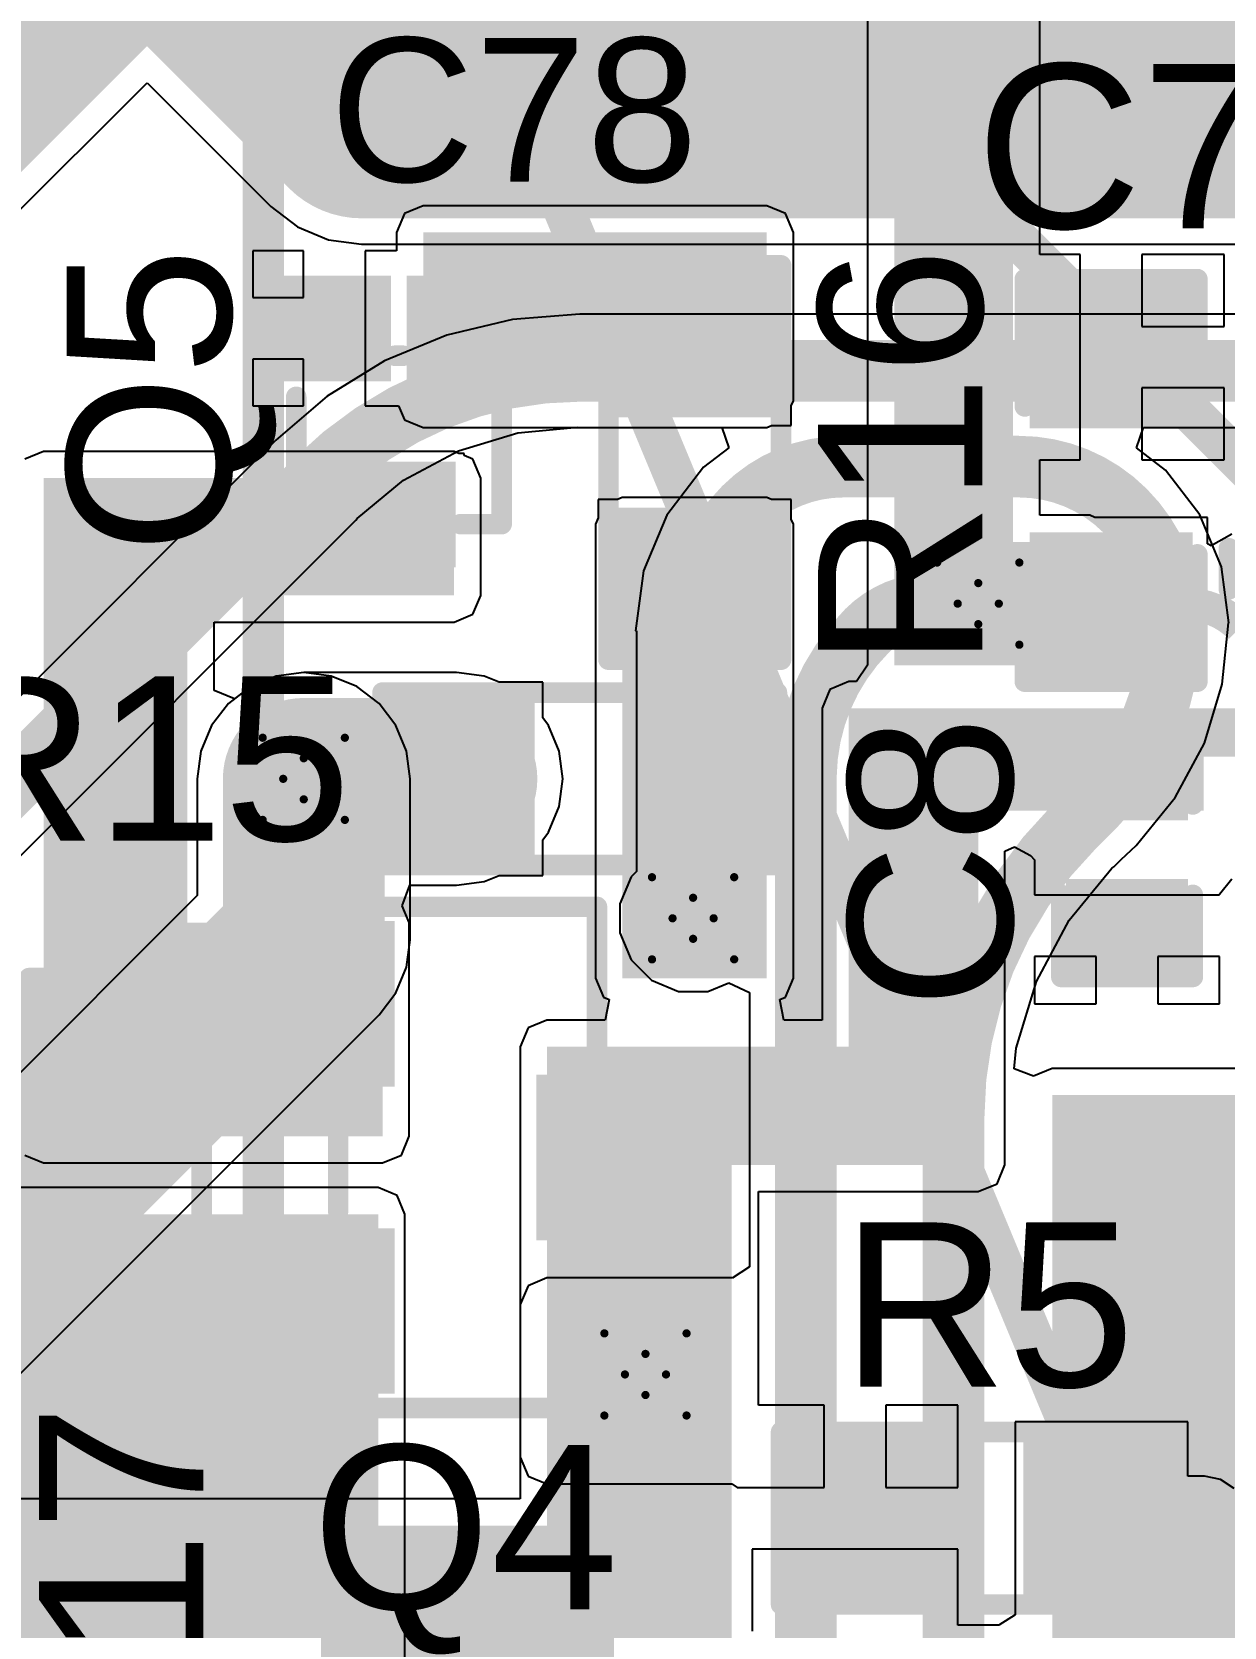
# Model space of a CAD drawing. Header units: inches. Extents: x -0.9 to 13.3, y -2.2 to 2.7.
# Drawn here: x 1.0369 to 1.3271, y -1.2866 to -0.8982 of the extents above; entities that cross this region are included whole.
import ezdxf

# ---------------------------------------------------------------- set-up
doc = ezdxf.new("R2010")
doc.units = ezdxf.units.IN
doc.header["$MEASUREMENT"] = 0
for name, color, linetype in [('Board Outline', 216, 'Continuous'), ('Bottom Layer', 5, 'Continuous'), ('Bottom Solder', 6, 'Continuous'), ('Dimension', 6, 'Continuous'), ('Drill Drawing', 1, 'Continuous'), ('Top Layer', 1, 'Continuous'), ('Top Overlay', 2, 'Continuous'), ('Top Paste', 8, 'Continuous'), ('Top Solder', 216, 'Continuous'), ('Via Holes', 16, 'Continuous')]:
    doc.layers.add(name, color=color, linetype=linetype)
doc.styles.add('Arial', font='', dxfattribs={"height": 0.2})
doc.styles.get('Arial').set_extended_font_data('Arial')

# ---------------------------------------------------------------- blocks, each defined once
blk = doc.blocks.new('SOT_23_15')
at = {"layer": 'Top Layer'}
for points in [[(-0.01614, 0.05748), (0.01614, 0.05748), (0.01614, 0.02126), (-0.01614, 0.02126)], [(-0.05354, -0.02126), (-0.02126, -0.02126), (-0.02126, -0.05748), (-0.05354, -0.05748)], [(0.02126, -0.02126), (0.05354, -0.02126), (0.05354, -0.05748), (0.02126, -0.05748)]]:
    blk.add_hatch(color=1, dxfattribs=at).paths.add_polyline_path(points)
at = {"layer": 'Top Paste'}
for points in [[(-0.01614, 0.05748), (0.01614, 0.05748), (0.01614, 0.02126), (-0.01614, 0.02126)], [(-0.05354, -0.02126), (-0.02126, -0.02126), (-0.02126, -0.05748), (-0.05354, -0.05748)], [(0.02126, -0.02126), (0.05354, -0.02126), (0.05354, -0.05748), (0.02126, -0.05748)]]:
    blk.add_hatch(color=8, dxfattribs=at).paths.add_polyline_path(points)
at = {"layer": 'Top Solder'}
for points in [[(-0.02014, 0.06148), (0.02014, 0.06148), (0.02014, 0.01726), (-0.02014, 0.01726)], [(-0.05754, -0.01726), (-0.01726, -0.01726), (-0.01726, -0.06148), (-0.05754, -0.06148)], [(0.01726, -0.01726), (0.05754, -0.01726), (0.05754, -0.06148), (0.01726, -0.06148)]]:
    blk.add_hatch(color=216, dxfattribs=at).paths.add_polyline_path(points)
at = {"layer": 'Top Overlay', "const_width": 0.005}
for points in [[(-0.061, -0.023), (-0.061, 0.032)], [(-0.022, 0.032), (-0.061, 0.032)], [(0.061, 0.032), (0.022, 0.032)], [(0.061, -0.023), (0.061, 0.032)], [(0.013, -0.031), (-0.013, -0.031)], [(-0.061, -0.046), (-0.066, -0.041)], [(-0.066, -0.051), (-0.066, -0.041)], [(-0.066, -0.051), (-0.061, -0.046)]]:
    blk.add_lwpolyline(points, dxfattribs=at)
at = {"layer": 'Top Overlay', "const_width": 0.0025}
for points in [[(-0.06225, 0.032, 1), (-0.05975, 0.032, 1)], [(-0.06225, 0.032, 1), (-0.05975, 0.032, 1)], [(-0.02325, 0.032, 1), (-0.02075, 0.032, 1)], [(0.02075, 0.032, 1), (0.02325, 0.032, 1)], [(0.05975, 0.032, 1), (0.06225, 0.032, 1)], [(0.05975, 0.032, 1), (0.06225, 0.032, 1)], [(-0.06225, -0.023, 1), (-0.05975, -0.023, 1)], [(0.05975, -0.023, 1), (0.06225, -0.023, 1)], [(-0.01425, -0.031, 1), (-0.01175, -0.031, 1)], [(0.01175, -0.031, 1), (0.01425, -0.031, 1)], [(-0.06725, -0.041, 1), (-0.06475, -0.041, 1)], [(-0.06725, -0.041, 1), (-0.06475, -0.041, 1)], [(-0.06225, -0.046, 1), (-0.05975, -0.046, 1)], [(-0.06225, -0.046, 1), (-0.05975, -0.046, 1)], [(-0.06725, -0.051, 1), (-0.06475, -0.051, 1)], [(-0.06725, -0.051, 1), (-0.06475, -0.051, 1)]]:
    blk.add_lwpolyline(points, format="xyb", close=True, dxfattribs=at)
blk = doc.blocks.new('SOT_583_17')
at = {"layer": 'Top Layer'}
for points in [[(-0.04232, 0.03543), (-0.01594, 0.03543), (-0.01594, 0.02362), (-0.04232, 0.02362)], [(0.01594, 0.03543), (0.04232, 0.03543), (0.04232, 0.02362), (0.01594, 0.02362)], [(-0.04232, 0.01575), (-0.01594, 0.01575), (-0.01594, 0.00394), (-0.04232, 0.00394)], [(0.01594, 0.01575), (0.04232, 0.01575), (0.04232, 0.00394), (0.01594, 0.00394)], [(-0.04232, -0.00394), (-0.01594, -0.00394), (-0.01594, -0.01575), (-0.04232, -0.01575)], [(0.01594, -0.00394), (0.04232, -0.00394), (0.04232, -0.01575), (0.01594, -0.01575)], [(-0.04232, -0.02362), (-0.01594, -0.02362), (-0.01594, -0.03543), (-0.04232, -0.03543)], [(0.01594, -0.02362), (0.04232, -0.02362), (0.04232, -0.03543), (0.01594, -0.03543)]]:
    blk.add_hatch(color=1, dxfattribs=at).paths.add_polyline_path(points)
at = {"layer": 'Top Paste'}
for points in [[(-0.04232, 0.03543), (-0.01594, 0.03543), (-0.01594, 0.02362), (-0.04232, 0.02362)], [(0.01594, 0.03543), (0.04232, 0.03543), (0.04232, 0.02362), (0.01594, 0.02362)], [(-0.04232, 0.01575), (-0.01594, 0.01575), (-0.01594, 0.00394), (-0.04232, 0.00394)], [(0.01594, 0.01575), (0.04232, 0.01575), (0.04232, 0.00394), (0.01594, 0.00394)], [(-0.04232, -0.00394), (-0.01594, -0.00394), (-0.01594, -0.01575), (-0.04232, -0.01575)], [(0.01594, -0.00394), (0.04232, -0.00394), (0.04232, -0.01575), (0.01594, -0.01575)], [(-0.04232, -0.02362), (-0.01594, -0.02362), (-0.01594, -0.03543), (-0.04232, -0.03543)], [(0.01594, -0.02362), (0.04232, -0.02362), (0.04232, -0.03543), (0.01594, -0.03543)]]:
    blk.add_hatch(color=8, dxfattribs=at).paths.add_polyline_path(points)
at = {"layer": 'Top Solder'}
for points in [[(-0.04632, 0.03943), (-0.01194, 0.03943), (-0.01194, 0.01962), (-0.04632, 0.01962)], [(0.01194, 0.03943), (0.04632, 0.03943), (0.04632, 0.01962), (0.01194, 0.01962)], [(-0.04632, 0.01975), (-0.01194, 0.01975), (-0.01194, -0.00006), (-0.04632, -0.00006)], [(0.01194, 0.01975), (0.04632, 0.01975), (0.04632, -0.00006), (0.01194, -0.00006)], [(-0.04632, 0.00006), (-0.01194, 0.00006), (-0.01194, -0.01975), (-0.04632, -0.01975)], [(0.01194, 0.00006), (0.04632, 0.00006), (0.04632, -0.01975), (0.01194, -0.01975)], [(-0.04632, -0.01962), (-0.01194, -0.01962), (-0.01194, -0.03943), (-0.04632, -0.03943)], [(0.01194, -0.01962), (0.04632, -0.01962), (0.04632, -0.03943), (0.01194, -0.03943)]]:
    blk.add_hatch(color=216, dxfattribs=at).paths.add_polyline_path(points)
at = {"layer": 'Top Overlay', "const_width": 0.005}
for points in [[(-0.02, 0.042), (0.022, 0.042)], [(-0.053, 0.035), (-0.048, 0.03)], [(-0.053, 0.025), (-0.053, 0.035)], [(-0.053, 0.025), (-0.048, 0.03)], [(-0.02, -0.042), (0.022, -0.042)]]:
    blk.add_lwpolyline(points, dxfattribs=at)
at = {"layer": 'Top Overlay', "const_width": 0.0025}
for points in [[(-0.02125, 0.042, 1), (-0.01875, 0.042, 1)], [(0.02075, 0.042, 1), (0.02325, 0.042, 1)], [(-0.05425, 0.035, 1), (-0.05175, 0.035, 1)], [(-0.05425, 0.035, 1), (-0.05175, 0.035, 1)], [(-0.04925, 0.03, 1), (-0.04675, 0.03, 1)], [(-0.04925, 0.03, 1), (-0.04675, 0.03, 1)], [(-0.05425, 0.025, 1), (-0.05175, 0.025, 1)], [(-0.05425, 0.025, 1), (-0.05175, 0.025, 1)], [(-0.02125, -0.042, 1), (-0.01875, -0.042, 1)], [(0.02075, -0.042, 1), (0.02325, -0.042, 1)]]:
    blk.add_lwpolyline(points, format="xyb", close=True, dxfattribs=at)
blk = doc.blocks.new('R___0603_29')
at = {"layer": 'Top Layer'}
for points in [[(-0.015, 0.0175), (-0.015, -0.0175), (-0.045, -0.0175), (-0.045, 0.0175)], [(0.045, 0.0175), (0.045, -0.0175), (0.015, -0.0175), (0.015, 0.0175)]]:
    blk.add_hatch(color=1, dxfattribs=at).paths.add_polyline_path(points)
at = {"layer": 'Top Paste'}
for points in [[(-0.015, 0.0175), (-0.015, -0.0175), (-0.045, -0.0175), (-0.045, 0.0175)], [(0.045, 0.0175), (0.045, -0.0175), (0.015, -0.0175), (0.015, 0.0175)]]:
    blk.add_hatch(color=8, dxfattribs=at).paths.add_polyline_path(points)
at = {"layer": 'Top Solder'}
for points in [[(-0.011, 0.0215), (-0.011, -0.0215), (-0.049, -0.0215), (-0.049, 0.0215)], [(0.049, 0.0215), (0.049, -0.0215), (0.011, -0.0215), (0.011, 0.0215)]]:
    blk.add_hatch(color=216, dxfattribs=at).paths.add_polyline_path(points)
at = {"layer": 'Top Overlay', "const_width": 0.005}
for points in [[(-0.048, 0.021), (-0.048, -0.021)], [(-0.048, 0.021), (0.048, 0.021)], [(0.048, 0.021), (0.048, -0.021)], [(-0.048, -0.021), (0.048, -0.021)]]:
    blk.add_lwpolyline(points, dxfattribs=at)
at = {"layer": 'Top Overlay', "const_width": 0.0025}
for points in [[(-0.04925, 0.021, 1), (-0.04675, 0.021, 1)], [(-0.04925, 0.021, 1), (-0.04675, 0.021, 1)], [(0.04675, 0.021, 1), (0.04925, 0.021, 1)], [(0.04675, 0.021, 1), (0.04925, 0.021, 1)], [(-0.04925, -0.021, 1), (-0.04675, -0.021, 1)], [(-0.04925, -0.021, 1), (-0.04675, -0.021, 1)], [(0.04675, -0.021, 1), (0.04925, -0.021, 1)], [(0.04675, -0.021, 1), (0.04925, -0.021, 1)]]:
    blk.add_lwpolyline(points, format="xyb", close=True, dxfattribs=at)
blk = doc.blocks.new('R___0603_30')
at = {"layer": 'Top Layer'}
for points in [[(-0.015, 0.0175), (-0.015, -0.0175), (-0.045, -0.0175), (-0.045, 0.0175)], [(0.045, 0.0175), (0.045, -0.0175), (0.015, -0.0175), (0.015, 0.0175)]]:
    blk.add_hatch(color=1, dxfattribs=at).paths.add_polyline_path(points)
at = {"layer": 'Top Paste'}
for points in [[(-0.015, 0.0175), (-0.015, -0.0175), (-0.045, -0.0175), (-0.045, 0.0175)], [(0.045, 0.0175), (0.045, -0.0175), (0.015, -0.0175), (0.015, 0.0175)]]:
    blk.add_hatch(color=8, dxfattribs=at).paths.add_polyline_path(points)
at = {"layer": 'Top Solder'}
for points in [[(-0.011, 0.0215), (-0.011, -0.0215), (-0.049, -0.0215), (-0.049, 0.0215)], [(0.049, 0.0215), (0.049, -0.0215), (0.011, -0.0215), (0.011, 0.0215)]]:
    blk.add_hatch(color=216, dxfattribs=at).paths.add_polyline_path(points)
at = {"layer": 'Top Overlay', "const_width": 0.005}
for points in [[(-0.048, 0.021), (-0.048, -0.021)], [(0.048, 0.021), (-0.048, 0.021)], [(0.048, 0.021), (0.048, -0.021)], [(0.048, -0.021), (-0.048, -0.021)]]:
    blk.add_lwpolyline(points, dxfattribs=at)
at = {"layer": 'Top Overlay', "const_width": 0.0025}
for points in [[(-0.04925, 0.021, 1), (-0.04675, 0.021, 1)], [(-0.04925, 0.021, 1), (-0.04675, 0.021, 1)], [(0.04675, 0.021, 1), (0.04925, 0.021, 1)], [(0.04675, 0.021, 1), (0.04925, 0.021, 1)], [(-0.04925, -0.021, 1), (-0.04675, -0.021, 1)], [(-0.04925, -0.021, 1), (-0.04675, -0.021, 1)], [(0.04675, -0.021, 1), (0.04925, -0.021, 1)], [(0.04675, -0.021, 1), (0.04925, -0.021, 1)]]:
    blk.add_lwpolyline(points, format="xyb", close=True, dxfattribs=at)
blk = doc.blocks.new('SOT_723_32')
at = {"layer": 'Top Layer'}
for points in [[(-0.00984, 0.0315), (0.00984, 0.0315), (0.00984, 0.01378), (-0.00984, 0.01378)], [(-0.02559, -0.01378), (-0.00591, -0.01378), (-0.00591, -0.0315), (-0.02559, -0.0315)], [(0.00591, -0.01378), (0.02559, -0.01378), (0.02559, -0.0315), (0.00591, -0.0315)]]:
    blk.add_hatch(color=1, dxfattribs=at).paths.add_polyline_path(points)
at = {"layer": 'Top Paste'}
for points in [[(-0.00984, 0.0315), (0.00984, 0.0315), (0.00984, 0.01378), (-0.00984, 0.01378)], [(-0.02559, -0.01378), (-0.00591, -0.01378), (-0.00591, -0.0315), (-0.02559, -0.0315)], [(0.00591, -0.01378), (0.02559, -0.01378), (0.02559, -0.0315), (0.00591, -0.0315)]]:
    blk.add_hatch(color=8, dxfattribs=at).paths.add_polyline_path(points)
at = {"layer": 'Top Solder'}
for points in [[(-0.01384, 0.0355), (0.01384, 0.0355), (0.01384, 0.00978), (-0.01384, 0.00978)], [(-0.02959, -0.00978), (-0.00191, -0.00978), (-0.00191, -0.0355), (-0.02959, -0.0355)], [(0.00191, -0.00978), (0.02959, -0.00978), (0.02959, -0.0355), (0.00191, -0.0355)]]:
    blk.add_hatch(color=216, dxfattribs=at).paths.add_polyline_path(points)
at = {"layer": 'Top Overlay', "const_width": 0.005}
for points in [[(-0.015, 0.025), (-0.025, 0.025)], [(-0.025, 0.025), (-0.025, -0.006)], [(-0.015, 0.025), (-0.025, 0.025)], [(-0.025, 0.025), (-0.025, -0.006)], [(0.025, 0.025), (0.015, 0.025)], [(0.025, 0.025), (0.025, -0.006)], [(-0.032, -0.021), (-0.037, -0.016)], [(-0.037, -0.016), (-0.037, -0.026)], [(0.001, -0.016), (-0.001, -0.016)], [(-0.032, -0.021), (-0.037, -0.026)]]:
    blk.add_lwpolyline(points, dxfattribs=at)
at = {"layer": 'Top Overlay', "const_width": 0.0025}
for points in [[(-0.02625, 0.025, 1), (-0.02375, 0.025, 1)], [(-0.02625, 0.025, 1), (-0.02375, 0.025, 1)], [(-0.02625, 0.025, 1), (-0.02375, 0.025, 1)], [(-0.02625, 0.025, 1), (-0.02375, 0.025, 1)], [(-0.01625, 0.025, 1), (-0.01375, 0.025, 1)], [(-0.01625, 0.025, 1), (-0.01375, 0.025, 1)], [(0.01375, 0.025, 1), (0.01625, 0.025, 1)], [(0.02375, 0.025, 1), (0.02625, 0.025, 1)], [(0.02375, 0.025, 1), (0.02625, 0.025, 1)], [(-0.02625, -0.006, 1), (-0.02375, -0.006, 1)], [(-0.02625, -0.006, 1), (-0.02375, -0.006, 1)], [(0.02375, -0.006, 1), (0.02625, -0.006, 1)], [(-0.03825, -0.016, 1), (-0.03575, -0.016, 1)], [(-0.03825, -0.016, 1), (-0.03575, -0.016, 1)], [(-0.00225, -0.016, 1), (0.00025, -0.016, 1)], [(-0.00025, -0.016, 1), (0.00225, -0.016, 1)], [(-0.03325, -0.021, 1), (-0.03075, -0.021, 1)], [(-0.03325, -0.021, 1), (-0.03075, -0.021, 1)], [(-0.03825, -0.026, 1), (-0.03575, -0.026, 1)], [(-0.03825, -0.026, 1), (-0.03575, -0.026, 1)]]:
    blk.add_lwpolyline(points, format="xyb", close=True, dxfattribs=at)
blk = doc.blocks.new('R___0603_61')
at = {"layer": 'Top Layer'}
for points in [[(-0.015, 0.0175), (-0.015, -0.0175), (-0.045, -0.0175), (-0.045, 0.0175)], [(0.045, 0.0175), (0.045, -0.0175), (0.015, -0.0175), (0.015, 0.0175)]]:
    blk.add_hatch(color=1, dxfattribs=at).paths.add_polyline_path(points)
at = {"layer": 'Top Paste'}
for points in [[(-0.015, 0.0175), (-0.015, -0.0175), (-0.045, -0.0175), (-0.045, 0.0175)], [(0.045, 0.0175), (0.045, -0.0175), (0.015, -0.0175), (0.015, 0.0175)]]:
    blk.add_hatch(color=8, dxfattribs=at).paths.add_polyline_path(points)
at = {"layer": 'Top Solder'}
for points in [[(-0.011, 0.0215), (-0.011, -0.0215), (-0.049, -0.0215), (-0.049, 0.0215)], [(0.049, 0.0215), (0.049, -0.0215), (0.011, -0.0215), (0.011, 0.0215)]]:
    blk.add_hatch(color=216, dxfattribs=at).paths.add_polyline_path(points)
at = {"layer": 'Top Overlay', "const_width": 0.005}
for points in [[(-0.048, 0.021), (-0.048, -0.021)], [(-0.048, 0.021), (0.048, 0.021)], [(0.048, 0.021), (0.048, -0.021)], [(-0.048, -0.021), (0.048, -0.021)]]:
    blk.add_lwpolyline(points, dxfattribs=at)
at = {"layer": 'Top Overlay', "const_width": 0.0025}
for points in [[(-0.04925, 0.021, 1), (-0.04675, 0.021, 1)], [(-0.04925, 0.021, 1), (-0.04675, 0.021, 1)], [(0.04675, 0.021, 1), (0.04925, 0.021, 1)], [(0.04675, 0.021, 1), (0.04925, 0.021, 1)], [(-0.04925, -0.021, 1), (-0.04675, -0.021, 1)], [(-0.04925, -0.021, 1), (-0.04675, -0.021, 1)], [(0.04675, -0.021, 1), (0.04925, -0.021, 1)], [(0.04675, -0.021, 1), (0.04925, -0.021, 1)]]:
    blk.add_lwpolyline(points, format="xyb", close=True, dxfattribs=at)
blk = doc.blocks.new('R___0603_94')
at = {"layer": 'Top Layer'}
for points in [[(-0.015, 0.0175), (-0.015, -0.0175), (-0.045, -0.0175), (-0.045, 0.0175)], [(0.045, 0.0175), (0.045, -0.0175), (0.015, -0.0175), (0.015, 0.0175)]]:
    blk.add_hatch(color=1, dxfattribs=at).paths.add_polyline_path(points)
at = {"layer": 'Top Paste'}
for points in [[(-0.015, 0.0175), (-0.015, -0.0175), (-0.045, -0.0175), (-0.045, 0.0175)], [(0.045, 0.0175), (0.045, -0.0175), (0.015, -0.0175), (0.015, 0.0175)]]:
    blk.add_hatch(color=8, dxfattribs=at).paths.add_polyline_path(points)
at = {"layer": 'Top Solder'}
for points in [[(-0.011, 0.0215), (-0.011, -0.0215), (-0.049, -0.0215), (-0.049, 0.0215)], [(0.049, 0.0215), (0.049, -0.0215), (0.011, -0.0215), (0.011, 0.0215)]]:
    blk.add_hatch(color=216, dxfattribs=at).paths.add_polyline_path(points)
at = {"layer": 'Top Overlay', "const_width": 0.005}
for points in [[(0.048, 0.021), (-0.048, 0.021)], [(-0.048, -0.021), (-0.048, 0.021)], [(0.048, -0.021), (0.048, 0.021)], [(0.048, -0.021), (-0.048, -0.021)]]:
    blk.add_lwpolyline(points, dxfattribs=at)
at = {"layer": 'Top Overlay', "const_width": 0.0025}
for points in [[(-0.04925, 0.021, 1), (-0.04675, 0.021, 1)], [(-0.04925, 0.021, 1), (-0.04675, 0.021, 1)], [(0.04675, 0.021, 1), (0.04925, 0.021, 1)], [(0.04675, 0.021, 1), (0.04925, 0.021, 1)], [(-0.04925, -0.021, 1), (-0.04675, -0.021, 1)], [(-0.04925, -0.021, 1), (-0.04675, -0.021, 1)], [(0.04675, -0.021, 1), (0.04925, -0.021, 1)], [(0.04675, -0.021, 1), (0.04925, -0.021, 1)]]:
    blk.add_lwpolyline(points, format="xyb", close=True, dxfattribs=at)
blk = doc.blocks.new('C___0603_111')
at = {"layer": 'Top Layer'}
for points in [[(-0.015, 0.0175), (-0.015, -0.0175), (-0.045, -0.0175), (-0.045, 0.0175)], [(0.045, 0.0175), (0.045, -0.0175), (0.015, -0.0175), (0.015, 0.0175)]]:
    blk.add_hatch(color=1, dxfattribs=at).paths.add_polyline_path(points)
at = {"layer": 'Top Paste'}
for points in [[(-0.015, 0.0175), (-0.015, -0.0175), (-0.045, -0.0175), (-0.045, 0.0175)], [(0.045, 0.0175), (0.045, -0.0175), (0.015, -0.0175), (0.015, 0.0175)]]:
    blk.add_hatch(color=8, dxfattribs=at).paths.add_polyline_path(points)
at = {"layer": 'Top Solder'}
for points in [[(-0.01264, 0.01986), (-0.01264, -0.01986), (-0.04736, -0.01986), (-0.04736, 0.01986)], [(0.04736, 0.01986), (0.04736, -0.01986), (0.01264, -0.01986), (0.01264, 0.01986)]]:
    blk.add_hatch(color=216, dxfattribs=at).paths.add_polyline_path(points)
at = {"layer": 'Top Overlay', "const_width": 0.005}
for points in [[(-0.049, -0.021), (-0.049, 0.021)], [(-0.018, 0.021), (-0.049, 0.021)], [(0.018, 0.021), (0.049, 0.021)], [(0.049, -0.021), (0.049, 0.021)], [(-0.049, -0.021), (-0.018, -0.021)], [(0.049, -0.021), (0.018, -0.021)]]:
    blk.add_lwpolyline(points, dxfattribs=at)
at = {"layer": 'Top Overlay', "const_width": 0.0025}
for points in [[(-0.05025, 0.021, 1), (-0.04775, 0.021, 1)], [(-0.05025, 0.021, 1), (-0.04775, 0.021, 1)], [(-0.01925, 0.021, 1), (-0.01675, 0.021, 1)], [(0.01675, 0.021, 1), (0.01925, 0.021, 1)], [(0.04775, 0.021, 1), (0.05025, 0.021, 1)], [(0.04775, 0.021, 1), (0.05025, 0.021, 1)], [(-0.05025, -0.021, 1), (-0.04775, -0.021, 1)], [(-0.05025, -0.021, 1), (-0.04775, -0.021, 1)], [(-0.01925, -0.021, 1), (-0.01675, -0.021, 1)], [(0.01675, -0.021, 1), (0.01925, -0.021, 1)], [(0.04775, -0.021, 1), (0.05025, -0.021, 1)], [(0.04775, -0.021, 1), (0.05025, -0.021, 1)]]:
    blk.add_lwpolyline(points, format="xyb", close=True, dxfattribs=at)
blk = doc.blocks.new('C___0402_119')
at = {"layer": 'Top Layer'}
for points in [[(-0.0275, -0.0125), (-0.0275, 0.0125), (-0.0095, 0.0125), (-0.0095, -0.0125)], [(0.0095, -0.0125), (0.0095, 0.0125), (0.0275, 0.0125), (0.0275, -0.0125)]]:
    blk.add_hatch(color=1, dxfattribs=at).paths.add_polyline_path(points)
at = {"layer": 'Top Paste'}
for points in [[(-0.0275, -0.0125), (-0.0275, 0.0125), (-0.0095, 0.0125), (-0.0095, -0.0125)], [(0.0095, -0.0125), (0.0095, 0.0125), (0.0275, 0.0125), (0.0275, -0.0125)]]:
    blk.add_hatch(color=8, dxfattribs=at).paths.add_polyline_path(points)
at = {"layer": 'Top Solder'}
for points in [[(-0.02986, -0.01486), (-0.02986, 0.01486), (-0.00714, 0.01486), (-0.00714, -0.01486)], [(0.00714, -0.01486), (0.00714, 0.01486), (0.02986, 0.01486), (0.02986, -0.01486)]]:
    blk.add_hatch(color=216, dxfattribs=at).paths.add_polyline_path(points)
at = {"layer": 'Top Overlay', "const_width": 0.005}
for points in [[(-0.031, 0.016), (-0.011, 0.016)], [(-0.031, 0.016), (-0.031, -0.016)], [(0.011, 0.016), (0.031, 0.016)], [(0.031, 0.016), (0.031, -0.016)], [(-0.031, -0.016), (-0.011, -0.016)], [(0.011, -0.016), (0.031, -0.016)]]:
    blk.add_lwpolyline(points, dxfattribs=at)
at = {"layer": 'Top Overlay', "const_width": 0.0025}
for points in [[(-0.03225, 0.016, 1), (-0.02975, 0.016, 1)], [(-0.03225, 0.016, 1), (-0.02975, 0.016, 1)], [(-0.01225, 0.016, 1), (-0.00975, 0.016, 1)], [(0.00975, 0.016, 1), (0.01225, 0.016, 1)], [(0.02975, 0.016, 1), (0.03225, 0.016, 1)], [(0.02975, 0.016, 1), (0.03225, 0.016, 1)], [(-0.03225, -0.016, 1), (-0.02975, -0.016, 1)], [(-0.03225, -0.016, 1), (-0.02975, -0.016, 1)], [(-0.01225, -0.016, 1), (-0.00975, -0.016, 1)], [(0.00975, -0.016, 1), (0.01225, -0.016, 1)], [(0.02975, -0.016, 1), (0.03225, -0.016, 1)], [(0.02975, -0.016, 1), (0.03225, -0.016, 1)]]:
    blk.add_lwpolyline(points, format="xyb", close=True, dxfattribs=at)

msp = doc.modelspace()

# ---------------------------------------------------------------- hatches: boundary and pattern name
at = {"layer": 'Bottom Layer'}
h = msp.add_hatch(color=5, dxfattribs=at)
edge = h.paths.add_edge_path()
edge.add_arc((1.26728, -1.0374), 0.01181, 0, 360)
h = msp.add_hatch(color=5, dxfattribs=at)
edge = h.paths.add_edge_path()
edge.add_arc((1.10311, -1.08005), 0.01181, 0, 360)
h = msp.add_hatch(color=5, dxfattribs=at)
edge = h.paths.add_edge_path()
edge.add_arc((1.19787, -1.114), 0.01181, 0, 360)
for points in [[(1.28528, -1.21705), (1.60828, -1.21705), (1.60828, -1.15705), (1.28528, -1.15705)], [(1.28528, -1.50319), (1.38728, -1.50319), (1.38728, -1.15705), (1.28528, -1.15705)], [(1.16228, -1.29505), (1.20728, -1.29505), (1.20728, -1.20805), (1.16228, -1.20805)], [(0.88433, -1.29505), (1.20728, -1.29505), (1.20728, -1.26183), (0.88433, -1.26183)]]:
    msp.add_hatch(color=5, dxfattribs=at).paths.add_polyline_path(points)
h = msp.add_hatch(color=5, dxfattribs=at)
edge = h.paths.add_edge_path()
edge.add_arc((1.18628, -1.22505), 0.01181, 0, 360)
at = {"layer": 'Bottom Solder'}
h = msp.add_hatch(color=6, dxfattribs=at)
edge = h.paths.add_edge_path()
edge.add_arc((1.18628, -1.22505), 0.01581, 0, 360)
at = {"layer": 'Top Layer'}
for points in [[(1.24683, -1.0524), (1.27574, -1.0524), (1.27574, -0.78262), (1.24683, -0.78262)], [(1.13218, -0.98805), (1.21578, -0.98805), (1.21578, -0.94705), (1.13218, -0.94705)], [(1.03978, -1.16642), (1.07478, -1.16642), (1.07478, -1.00683), (1.03978, -1.00683)], [(1.04828, -1.03538), (1.1397, -1.03538), (1.1397, -1.00683), (1.04828, -1.00683)], [(1.18063, -1.12859), (1.21578, -1.12859), (1.21578, -1.01805), (1.18063, -1.01805)], [(1.25528, -1.0524), (1.29443, -1.0524), (1.29443, -1.0224), (1.25528, -1.0224)], [(1.23575, -1.17405), (1.26728, -1.17405), (1.26728, -1.06286), (1.23575, -1.06286)], [(1.24719, -1.08779), (1.32215, -1.08779), (1.32215, -1.06286), (1.24719, -1.06286)], [(1.291, -1.07467), (1.36533, -1.07467), (1.36533, -1.06286), (1.291, -1.06286)], [(1.03978, -1.16705), (1.12228, -1.16705), (1.12228, -1.11505), (1.03978, -1.11505)], [(1.16228, -1.17405), (1.26728, -1.17405), (1.26728, -1.14526), (1.16228, -1.14526)], [(1.16228, -1.24519), (1.20728, -1.24519), (1.20728, -1.14526), (1.16228, -1.14526)], [(1.00028, -1.49905), (1.12122, -1.49905), (1.12122, -1.18605), (1.00028, -1.18605)], [(1.07808, -1.55305), (1.12122, -1.55305), (1.12122, -1.18605), (1.07808, -1.18605)]]:
    msp.add_hatch(color=1, dxfattribs=at).paths.add_polyline_path(points)
h = msp.add_hatch(color=1, dxfattribs=at)
edge = h.paths.add_edge_path()
edge.add_arc((1.26728, -1.0374), 0.01181, 0, 360)
h = msp.add_hatch(color=1, dxfattribs=at)
edge = h.paths.add_edge_path()
edge.add_arc((1.10311, -1.08005), 0.01181, 0, 360)
h = msp.add_hatch(color=1, dxfattribs=at)
edge = h.paths.add_edge_path()
edge.add_arc((1.19787, -1.114), 0.01181, 0, 360)
h = msp.add_hatch(color=1, dxfattribs=at)
edge = h.paths.add_edge_path()
edge.add_arc((1.18628, -1.22505), 0.01181, 0, 360)
at = {"layer": 'Top Solder'}
h = msp.add_hatch(color=216, dxfattribs=at)
edge = h.paths.add_edge_path()
edge.add_arc((1.18628, -1.22505), 0.01581, 0, 360)
at = {"layer": 'Via Holes'}
h = msp.add_hatch(color=7, dxfattribs=at)
edge = h.paths.add_edge_path()
edge.add_arc((1.26728, -1.0374), 0.00591, 0, 360)
h = msp.add_hatch(color=7, dxfattribs=at)
edge = h.paths.add_edge_path()
edge.add_arc((1.10311, -1.08005), 0.00591, 0, 360)
h = msp.add_hatch(color=7, dxfattribs=at)
edge = h.paths.add_edge_path()
edge.add_arc((1.19787, -1.114), 0.00591, 0, 360)
h = msp.add_hatch(color=7, dxfattribs=at)
edge = h.paths.add_edge_path()
edge.add_arc((1.18628, -1.22505), 0.00591, 0, 360)

# ---------------------------------------------------------------- linework, layer by layer
at = {"layer": 'Board Outline', "const_width": 0.01}
msp.add_lwpolyline([(1.99867, 0.21567, -1.122171), (-0.01159, -1.51329)], format="xyb", dxfattribs=at)
at = {"layer": 'Bottom Layer'}
for p, q in [((1.03027, -0.94528), (1.06496, -0.91058)), ((1.06496, -0.91058), (1.09509, -0.94071)), ((1.09509, -0.94071), (1.09509, -0.94071)), ((1.09509, -0.94071), (1.10156, -0.94567)), ((1.10156, -0.94567), (1.1091, -0.9488)), ((1.1091, -0.9488), (1.1172, -0.94986)), ((1.1172, -0.94986), (1.47003, -0.94986)), ((1.17031, -0.96691), (1.15393, -0.9682)), ((1.17031, -0.96697), (1.17031, -0.96691)), ((1.15393, -0.9682), (1.13796, -0.97204)), ((1.36617, -0.96697), (1.17031, -0.96697)), ((1.13796, -0.97204), (1.12279, -0.97832)), ((1.12279, -0.97832), (1.10879, -0.9869)), ((1.10879, -0.9869), (1.0963, -0.99757)), ((1.09634, -0.99761), (0.95567, -1.13828)), ((1.0963, -0.99757), (1.09634, -0.99761)), ((1.14076, -1.00024), (1.15524, -0.99585)), ((1.15524, -0.99585), (1.16985, -0.99441)), ((1.16985, -0.99441), (1.17031, -0.9945)), ((1.17031, -0.9945), (1.20488, -0.9945)), ((1.20488, -0.9945), (1.20658, -0.9995)), ((1.3058, -0.9995), (1.3075, -0.9945)), ((1.3075, -0.9945), (1.36554, -0.9945)), ((1.12741, -1.00738), (1.14076, -1.00024)), ((1.20658, -0.9995), (1.20044, -1.00421)), ((1.31282, -1.00488), (1.3058, -0.9995)), ((1.20039, -1.00416), (1.19144, -1.01583)), ((1.20044, -1.00421), (1.20039, -1.00416)), ((1.31283, -1.00487), (1.31282, -1.00488)), ((1.32118, -1.01576), (1.31283, -1.00487)), ((1.11607, -1.01669), (1.12741, -1.00738)), ((0.97513, -1.15775), (1.11581, -1.01708)), ((1.11581, -1.01708), (1.11607, -1.01669)), ((1.19144, -1.01583), (1.18581, -1.02941)), ((1.32644, -1.02844), (1.32118, -1.01576)), ((1.32823, -1.04205), (1.32644, -1.02844)), ((1.18581, -1.02941), (1.18389, -1.04399)), ((1.18389, -1.04399), (1.18411, -1.04399)), ((1.18411, -1.04399), (1.18411, -1.10258)), ((1.32667, -1.057), (1.32815, -1.04205)), ((1.0964, -1.05502), (1.09016, -1.05761)), ((1.10311, -1.05414), (1.0964, -1.05502)), ((1.10981, -1.05502), (1.10311, -1.05414)), ((1.11606, -1.05761), (1.10981, -1.05502)), ((1.09016, -1.05761), (1.08479, -1.06173)), ((1.12143, -1.06173), (1.11606, -1.05761)), ((1.32231, -1.07137), (1.32667, -1.057)), ((1.08479, -1.06173), (1.08067, -1.06709)), ((1.12555, -1.06709), (1.12143, -1.06173)), ((1.08067, -1.06709), (1.07809, -1.07334)), ((1.12813, -1.07334), (1.12555, -1.06709)), ((1.31523, -1.08462), (1.32231, -1.07137)), ((1.07809, -1.07334), (1.0772, -1.08005)), ((1.12902, -1.08005), (1.12813, -1.07334)), ((1.0772, -1.08005), (1.0772, -1.10848)), ((1.12902, -1.11922), (1.12902, -1.08005)), ((1.3057, -1.09624), (1.31523, -1.08462)), ((1.30209, -1.0997), (1.3057, -1.09624)), ((1.3057, -1.09624), (1.3057, -1.09624)), ((1.18411, -1.10258), (1.18277, -1.10391)), ((1.28943, -1.11446), (1.29979, -1.10183)), ((1.29979, -1.10183), (1.3003, -1.10149)), ((1.3003, -1.10149), (1.30209, -1.0997)), ((1.18277, -1.10391), (1.18006, -1.11046)), ((1.0772, -1.10848), (0.99596, -1.18973)), ((1.18006, -1.11046), (1.18006, -1.11754)), ((1.28144, -1.1294), (1.28943, -1.11446)), ((1.18006, -1.11754), (1.18277, -1.12409)), ((1.12813, -1.12592), (1.12902, -1.11922)), ((1.12555, -1.13217), (1.12813, -1.12592)), ((1.18277, -1.12409), (1.18778, -1.1291)), ((1.18778, -1.1291), (1.19433, -1.13181)), ((1.20142, -1.13181), (1.20656, -1.12968)), ((1.20656, -1.12968), (1.21156, -1.13204)), ((1.27652, -1.14561), (1.28144, -1.1294)), ((1.12143, -1.13753), (1.12555, -1.13217)), ((1.19433, -1.13181), (1.20142, -1.13181)), ((1.21156, -1.13204), (1.21156, -1.19883)), ((1.0326, -1.22637), (1.12143, -1.13753)), ((1.27603, -1.15064), (1.27652, -1.14561)), ((1.28069, -1.15245), (1.27603, -1.15064)), ((1.28528, -1.15055), (1.28069, -1.15245)), ((1.49342, -1.15055), (1.28528, -1.15055)), ((1.21156, -1.19883), (1.2074, -1.2016)), ((1.15769, -1.20345), (1.15578, -1.20805)), ((1.16228, -1.20155), (1.15769, -1.20345)), ((1.20728, -1.20155), (1.16228, -1.20155)), ((1.2074, -1.2016), (1.20728, -1.20155)), ((1.15578, -1.20805), (1.15578, -1.25533)), ((1.15578, -1.25533), (0.88433, -1.25533))]:
    msp.add_line(p, q, dxfattribs=at)
for points, const_width in [([(0.999, -0.93233), (1.06528, -0.86605)], 0.05), ([(1.06528, -0.86668), (1.1172, -0.9186)], 0.05), ([(1.1172, -0.9186), (1.47003, -0.9186)], 0.05), ([(1.17031, -0.98074), (1.37697, -0.98074)], 0.015), ([(1.23442, -1.00405), (1.27717, -1.00405)], 0.015), ([(0.9654, -1.14801), (1.10607, -1.00734)], 0.015), ([(1.25615, -1.0374), (1.26728, -1.0374)], 0.015), ([(1.19787, -1.114), (1.19787, -1.04399)], 0.015), ([(1.10311, -1.11922), (1.10311, -1.08005)], 0.03937), ([(1.22532, -1.29456), (1.22532, -1.07997)], 0.015), ([(1.29057, -1.09176), (1.29589, -1.08643)], 0.015), ([(1.01428, -1.20805), (1.10311, -1.11922)], 0.03937), ([(1.26128, -1.32308), (1.26128, -1.16247)], 0.015)]:
    msp.add_lwpolyline(points, dxfattribs=dict(at, const_width=const_width))
for points, const_width in [([(1.1047, -0.9186, 1), (1.1297, -0.9186, 1)], 0.025), ([(1.1047, -0.9186, 1), (1.1297, -0.9186, 1)], 0.025), ([(1.16656, -0.98074, 1), (1.17406, -0.98074, 1)], 0.0075), ([(1.16656, -0.98074, 1), (1.17406, -0.98074, 1)], 0.0075), ([(1.23067, -1.00405, 1), (1.23817, -1.00405, 1)], 0.0075), ([(1.23067, -1.00405, 1), (1.23817, -1.00405, 1)], 0.0075), ([(1.27342, -1.00405, 1), (1.28092, -1.00405, 1)], 0.0075), ([(1.27342, -1.00405, 1), (1.28092, -1.00405, 1)], 0.0075), ([(1.10232, -1.00734, 1), (1.10982, -1.00734, 1)], 0.0075), ([(1.10232, -1.00734, 1), (1.10982, -1.00734, 1)], 0.0075), ([(1.20653, -1.01405, 1), (1.21403, -1.01405, 1)], 0.0075), ([(1.20653, -1.01405, 1), (1.21403, -1.01405, 1)], 0.0075), ([(1.29921, -1.01473, 1), (1.30671, -1.01473, 1)], 0.0075), ([(1.29921, -1.01473, 1), (1.30671, -1.01473, 1)], 0.0075), ([(1.2524, -1.0374, 1), (1.2599, -1.0374, 1)], 0.0075), ([(1.2524, -1.0374, 1), (1.2599, -1.0374, 1)], 0.0075), ([(1.26353, -1.0374, 1), (1.27103, -1.0374, 1)], 0.0075), ([(1.19412, -1.04399, 1), (1.20162, -1.04399, 1)], 0.0075), ([(1.19412, -1.04399, 1), (1.20162, -1.04399, 1)], 0.0075), ([(1.23648, -1.04399, 1), (1.24398, -1.04399, 1)], 0.0075), ([(1.23648, -1.04399, 1), (1.24398, -1.04399, 1)], 0.0075), ([(1.31053, -1.04205, 1), (1.31803, -1.04205, 1)], 0.0075), ([(1.31053, -1.04205, 1), (1.31803, -1.04205, 1)], 0.0075), ([(1.09327, -1.08005, 1), (1.11295, -1.08005, 1)], 0.01969), ([(1.22157, -1.07997, 1), (1.22907, -1.07997, 1)], 0.0075), ([(1.22157, -1.07997, 1), (1.22907, -1.07997, 1)], 0.0075), ([(1.22158, -1.07935, 1), (1.22908, -1.07935, 1)], 0.0075), ([(1.22158, -1.07935, 1), (1.22908, -1.07935, 1)], 0.0075), ([(1.29214, -1.08643, 1), (1.29964, -1.08643, 1)], 0.0075), ([(1.29214, -1.08643, 1), (1.29964, -1.08643, 1)], 0.0075), ([(1.28682, -1.09176, 1), (1.29432, -1.09176, 1)], 0.0075), ([(1.28682, -1.09176, 1), (1.29432, -1.09176, 1)], 0.0075), ([(1.09327, -1.11922, 1), (1.11295, -1.11922, 1)], 0.01969), ([(1.09327, -1.11922, 1), (1.11295, -1.11922, 1)], 0.01969), ([(1.19412, -1.114, 1), (1.20162, -1.114, 1)], 0.0075), ([(1.25753, -1.16247, 1), (1.26503, -1.16247, 1)], 0.0075), ([(1.25753, -1.16247, 1), (1.26503, -1.16247, 1)], 0.0075)]:
    msp.add_lwpolyline(points, format="xyb", close=True, dxfattribs=dict(at, const_width=const_width))
at = {"layer": 'Bottom Layer', "const_width": 0.015}
for points in [[(1.10607, -1.00734, -0.198912), (1.17031, -0.98074)], [(1.21028, -1.01405, -0.198912), (1.23442, -1.00405)], [(1.27717, -1.00405, -0.198912), (1.30296, -1.01473)], [(1.19787, -1.04399, -0.198912), (1.21028, -1.01405)], [(1.30296, -1.01473, -0.198912), (1.31428, -1.04205)], [(1.24023, -1.04399, -0.198912), (1.25615, -1.0374)], [(1.22533, -1.07935, -0.195738), (1.24023, -1.04399)], [(1.31428, -1.04205, -0.198912), (1.29589, -1.08643)], [(1.22532, -1.07997, -0.003055), (1.22533, -1.07935)], [(1.26128, -1.16247, -0.198912), (1.29057, -1.09176)]]:
    msp.add_lwpolyline(points, format="xyb", dxfattribs=at)
at = {"layer": 'Dimension', "const_width": 0.01}
for points in [[(1.09328, -2.09985), (1.09328, 0.56948)], [(1.09299, -0.7648), (1.66799, -2.14857)], [(1.09328, -0.76505), (2.17428, -1.84605)]]:
    msp.add_lwpolyline(points, dxfattribs=at)
msp.add_lwpolyline([(0.04081, 0.0156, -3.064051), (0.02964, -1.5299)], format="xyb", dxfattribs=at)
at = {"layer": 'Drill Drawing', "const_width": 0.002}
for points in [[(1.25728, -1.0274), (1.26728, -1.0324)], [(1.25728, -1.0274), (1.26228, -1.0374)], [(1.26728, -1.0324), (1.27728, -1.0274)], [(1.27228, -1.0374), (1.27728, -1.0274)], [(1.25728, -1.0474), (1.26228, -1.0374)], [(1.27228, -1.0374), (1.27728, -1.0474)], [(1.25728, -1.0474), (1.26728, -1.0424)], [(1.26728, -1.0424), (1.27728, -1.0474)], [(1.09311, -1.07005), (1.10311, -1.07505)], [(1.09311, -1.07005), (1.09811, -1.08005)], [(1.10311, -1.07505), (1.11311, -1.07005)], [(1.10811, -1.08005), (1.11311, -1.07005)], [(1.09311, -1.09005), (1.09811, -1.08005)], [(1.10811, -1.08005), (1.11311, -1.09005)], [(1.09311, -1.09005), (1.10311, -1.08505)], [(1.10311, -1.08505), (1.11311, -1.09005)], [(1.18787, -1.104), (1.19787, -1.109)], [(1.18787, -1.104), (1.19287, -1.114)], [(1.19787, -1.109), (1.20787, -1.104)], [(1.20287, -1.114), (1.20787, -1.104)], [(1.18787, -1.124), (1.19287, -1.114)], [(1.20287, -1.114), (1.20787, -1.124)], [(1.18787, -1.124), (1.19787, -1.119)], [(1.19787, -1.119), (1.20787, -1.124)], [(1.17628, -1.21505), (1.18628, -1.22005)], [(1.17628, -1.21505), (1.18128, -1.22505)], [(1.18628, -1.22005), (1.19628, -1.21505)], [(1.19128, -1.22505), (1.19628, -1.21505)], [(1.17628, -1.23505), (1.18128, -1.22505)], [(1.19128, -1.22505), (1.19628, -1.23505)], [(1.17628, -1.23505), (1.18628, -1.23005)], [(1.18628, -1.23005), (1.19628, -1.23505)]]:
    msp.add_lwpolyline(points, dxfattribs=at)
at = {"layer": 'Drill Drawing', "const_width": 0.001}
for points in [[(1.25678, -1.0274, 1), (1.25778, -1.0274, 1)], [(1.25678, -1.0274, 1), (1.25778, -1.0274, 1)], [(1.27678, -1.0274, 1), (1.27778, -1.0274, 1)], [(1.27678, -1.0274, 1), (1.27778, -1.0274, 1)], [(1.26678, -1.0324, 1), (1.26778, -1.0324, 1)], [(1.26678, -1.0324, 1), (1.26778, -1.0324, 1)], [(1.26178, -1.0374, 1), (1.26278, -1.0374, 1)], [(1.26178, -1.0374, 1), (1.26278, -1.0374, 1)], [(1.27178, -1.0374, 1), (1.27278, -1.0374, 1)], [(1.27178, -1.0374, 1), (1.27278, -1.0374, 1)], [(1.26678, -1.0424, 1), (1.26778, -1.0424, 1)], [(1.26678, -1.0424, 1), (1.26778, -1.0424, 1)], [(1.25678, -1.0474, 1), (1.25778, -1.0474, 1)], [(1.25678, -1.0474, 1), (1.25778, -1.0474, 1)], [(1.27678, -1.0474, 1), (1.27778, -1.0474, 1)], [(1.27678, -1.0474, 1), (1.27778, -1.0474, 1)], [(1.09261, -1.07005, 1), (1.09361, -1.07005, 1)], [(1.09261, -1.07005, 1), (1.09361, -1.07005, 1)], [(1.11261, -1.07005, 1), (1.11361, -1.07005, 1)], [(1.11261, -1.07005, 1), (1.11361, -1.07005, 1)], [(1.10261, -1.07505, 1), (1.10361, -1.07505, 1)], [(1.10261, -1.07505, 1), (1.10361, -1.07505, 1)], [(1.09761, -1.08005, 1), (1.09861, -1.08005, 1)], [(1.09761, -1.08005, 1), (1.09861, -1.08005, 1)], [(1.10761, -1.08005, 1), (1.10861, -1.08005, 1)], [(1.10761, -1.08005, 1), (1.10861, -1.08005, 1)], [(1.10261, -1.08505, 1), (1.10361, -1.08505, 1)], [(1.10261, -1.08505, 1), (1.10361, -1.08505, 1)], [(1.09261, -1.09005, 1), (1.09361, -1.09005, 1)], [(1.09261, -1.09005, 1), (1.09361, -1.09005, 1)], [(1.11261, -1.09005, 1), (1.11361, -1.09005, 1)], [(1.11261, -1.09005, 1), (1.11361, -1.09005, 1)], [(1.18737, -1.104, 1), (1.18837, -1.104, 1)], [(1.18737, -1.104, 1), (1.18837, -1.104, 1)], [(1.20737, -1.104, 1), (1.20837, -1.104, 1)], [(1.20737, -1.104, 1), (1.20837, -1.104, 1)], [(1.19737, -1.109, 1), (1.19837, -1.109, 1)], [(1.19737, -1.109, 1), (1.19837, -1.109, 1)], [(1.19237, -1.114, 1), (1.19337, -1.114, 1)], [(1.19237, -1.114, 1), (1.19337, -1.114, 1)], [(1.20237, -1.114, 1), (1.20337, -1.114, 1)], [(1.20237, -1.114, 1), (1.20337, -1.114, 1)], [(1.19737, -1.119, 1), (1.19837, -1.119, 1)], [(1.19737, -1.119, 1), (1.19837, -1.119, 1)], [(1.18737, -1.124, 1), (1.18837, -1.124, 1)], [(1.18737, -1.124, 1), (1.18837, -1.124, 1)], [(1.20737, -1.124, 1), (1.20837, -1.124, 1)], [(1.20737, -1.124, 1), (1.20837, -1.124, 1)], [(1.17578, -1.21505, 1), (1.17678, -1.21505, 1)], [(1.17578, -1.21505, 1), (1.17678, -1.21505, 1)], [(1.19578, -1.21505, 1), (1.19678, -1.21505, 1)], [(1.19578, -1.21505, 1), (1.19678, -1.21505, 1)], [(1.18578, -1.22005, 1), (1.18678, -1.22005, 1)], [(1.18578, -1.22005, 1), (1.18678, -1.22005, 1)], [(1.18078, -1.22505, 1), (1.18178, -1.22505, 1)], [(1.18078, -1.22505, 1), (1.18178, -1.22505, 1)], [(1.19078, -1.22505, 1), (1.19178, -1.22505, 1)], [(1.19078, -1.22505, 1), (1.19178, -1.22505, 1)], [(1.18578, -1.23005, 1), (1.18678, -1.23005, 1)], [(1.18578, -1.23005, 1), (1.18678, -1.23005, 1)], [(1.17578, -1.23505, 1), (1.17678, -1.23505, 1)], [(1.17578, -1.23505, 1), (1.17678, -1.23505, 1)], [(1.19578, -1.23505, 1), (1.19678, -1.23505, 1)], [(1.19578, -1.23505, 1), (1.19678, -1.23505, 1)]]:
    msp.add_lwpolyline(points, format="xyb", close=True, dxfattribs=at)
at = {"layer": 'Top Layer'}
for p, q in [((1.24033, -0.78262), (1.24033, -1.0524)), ((1.28224, -0.9524), (1.28224, -0.89265)), ((1.12759, -0.94245), (1.12569, -0.94705)), ((1.13218, -0.94055), (1.12759, -0.94245)), ((1.21578, -0.94055), (1.13218, -0.94055)), ((1.22037, -0.94245), (1.21578, -0.94055)), ((1.22227, -0.94705), (1.22037, -0.94245)), ((1.12569, -0.94705), (1.12569, -0.95155)), ((1.22227, -0.98805), (1.22227, -0.94705)), ((1.10303, -0.95155), (1.09069, -0.95155)), ((1.09069, -0.95155), (1.09069, -0.96291)), ((1.10303, -0.96291), (1.10303, -0.95155)), ((1.12569, -0.95155), (1.11803, -0.95155)), ((1.11803, -0.95155), (1.11803, -0.97041)), ((1.29211, -0.9524), (1.28224, -0.9524)), ((1.29211, -0.9774), (1.29211, -0.9524)), ((1.32711, -0.9524), (1.30711, -0.9524)), ((1.30711, -0.9524), (1.30711, -0.9699)), ((1.32711, -0.9699), (1.32711, -0.9524)), ((1.09069, -0.96291), (1.10303, -0.96291)), ((1.11803, -0.97041), (1.11803, -0.98927)), ((1.30711, -0.9699), (1.32711, -0.9699)), ((1.10303, -0.97791), (1.09069, -0.97791)), ((1.09069, -0.97791), (1.09069, -0.98927)), ((1.10303, -0.98927), (1.10303, -0.97791)), ((1.29211, -1.0024), (1.29211, -0.9774)), ((1.32711, -0.9849), (1.30711, -0.9849)), ((1.30711, -0.9849), (1.30711, -1.0024)), ((1.32711, -1.0024), (1.32711, -0.9849)), ((1.09069, -0.98927), (1.10303, -0.98927)), ((1.11803, -0.98927), (1.1262, -0.98927)), ((1.1262, -0.98927), (1.12759, -0.99264)), ((1.22178, -0.98924), (1.22227, -0.98805)), ((1.22178, -0.99405), (1.22178, -0.98924)), ((1.12759, -0.99264), (1.13218, -0.99454)), ((1.21578, -0.99454), (1.21697, -0.99405)), ((1.21697, -0.99405), (1.22178, -0.99405)), ((1.13218, -0.99454), (1.21578, -0.99454)), ((1.03978, -1.00033), (1.03519, -1.00223)), ((1.1397, -1.00033), (1.03978, -1.00033)), ((1.14089, -1.00083), (1.1397, -1.00033)), ((1.14212, -1.00083), (1.14089, -1.00083)), ((1.14212, -1.00133), (1.14212, -1.00083)), ((1.14429, -1.00223), (1.14212, -1.00133)), ((1.14619, -1.00683), (1.14429, -1.00223)), ((1.28224, -1.0159), (1.28224, -1.0024)), ((1.28224, -1.0024), (1.29211, -1.0024)), ((1.30711, -1.0024), (1.32711, -1.0024)), ((1.14619, -1.03538), (1.14619, -1.00683)), ((1.17944, -1.01205), (1.17478, -1.01205)), ((1.17478, -1.01205), (1.17478, -1.01649)), ((1.18063, -1.01155), (1.17944, -1.01205)), ((1.21578, -1.01155), (1.18063, -1.01155)), ((1.21697, -1.01205), (1.21578, -1.01155)), ((1.22178, -1.01205), (1.21697, -1.01205)), ((1.22178, -1.01685), (1.22178, -1.01205)), ((1.17478, -1.01649), (1.17414, -1.01805)), ((1.22227, -1.01805), (1.22178, -1.01685)), ((1.29443, -1.0159), (1.28224, -1.0159)), ((1.29562, -1.0164), (1.29443, -1.0159)), ((1.32311, -1.0164), (1.29562, -1.0164)), ((1.32311, -1.02281), (1.32311, -1.0164)), ((1.17414, -1.01805), (1.17414, -1.12859)), ((1.22227, -1.12859), (1.22227, -1.01805)), ((1.32896, -1.02048), (1.32396, -1.02332)), ((1.32396, -1.02332), (1.32311, -1.02281)), ((1.14429, -1.03998), (1.14619, -1.03538)), ((1.1397, -1.04188), (1.14429, -1.03998)), ((1.08127, -1.05858), (1.08127, -1.04188)), ((1.08127, -1.04188), (1.1397, -1.04188)), ((1.0964, -1.05502), (1.09016, -1.05761)), ((1.10311, -1.05414), (1.0964, -1.05502)), ((1.14028, -1.05414), (1.10311, -1.05414)), ((1.14698, -1.05502), (1.14028, -1.05414)), ((1.15066, -1.05655), (1.14698, -1.05502)), ((1.24033, -1.0524), (1.23768, -1.05636)), ((1.08627, -1.06059), (1.08127, -1.05858)), ((1.09016, -1.05761), (1.08627, -1.06059)), ((1.16128, -1.05655), (1.15066, -1.05655)), ((1.16128, -1.06522), (1.16128, -1.05655)), ((1.23116, -1.05827), (1.22925, -1.06286)), ((1.23575, -1.05636), (1.23116, -1.05827)), ((1.23768, -1.05636), (1.23575, -1.05636)), ((1.22925, -1.06286), (1.22925, -1.13877)), ((1.16271, -1.06709), (1.16128, -1.06522)), ((1.1653, -1.07334), (1.16271, -1.06709)), ((1.16619, -1.08005), (1.1653, -1.07334)), ((1.1653, -1.08675), (1.16619, -1.08005)), ((1.16271, -1.093), (1.1653, -1.08675)), ((1.16128, -1.09487), (1.16271, -1.093)), ((1.16128, -1.10355), (1.16128, -1.09487)), ((1.27377, -1.09767), (1.27607, -1.09661)), ((1.27377, -1.17405), (1.27377, -1.09767)), ((1.27607, -1.09661), (1.27999, -1.09874)), ((1.27999, -1.09874), (1.281, -1.09977)), ((1.281, -1.09977), (1.281, -1.10829)), ((1.12708, -1.11095), (1.1289, -1.10595)), ((1.1289, -1.10595), (1.14028, -1.10595)), ((1.14028, -1.10595), (1.14698, -1.10507)), ((1.14698, -1.10507), (1.15066, -1.10355)), ((1.15066, -1.10355), (1.16128, -1.10355)), ((1.326, -1.10813), (1.32896, -1.10436)), ((1.281, -1.10829), (1.3035, -1.10829)), ((1.3035, -1.10829), (1.326, -1.10829)), ((1.326, -1.10829), (1.326, -1.10813)), ((1.12877, -1.11505), (1.12708, -1.11095)), ((1.12877, -1.16705), (1.12877, -1.11505)), ((1.296, -1.12329), (1.281, -1.12329)), ((1.281, -1.12329), (1.281, -1.13479)), ((1.296, -1.13479), (1.296, -1.12329)), ((1.326, -1.12329), (1.311, -1.12329)), ((1.311, -1.12329), (1.311, -1.13479)), ((1.326, -1.13479), (1.326, -1.12329)), ((1.17414, -1.12859), (1.17604, -1.13318)), ((1.22037, -1.13318), (1.22227, -1.12859)), ((1.17604, -1.13318), (1.17745, -1.13377)), ((1.17745, -1.13377), (1.17646, -1.13877)), ((1.21895, -1.13377), (1.22037, -1.13318)), ((1.21995, -1.13877), (1.21895, -1.13377)), ((1.281, -1.13479), (1.296, -1.13479)), ((1.311, -1.13479), (1.326, -1.13479)), ((1.15769, -1.14067), (1.15578, -1.14526)), ((1.16228, -1.13877), (1.15769, -1.14067)), ((1.17646, -1.13877), (1.16228, -1.13877)), ((1.22925, -1.13877), (1.21995, -1.13877)), ((1.15578, -1.14526), (1.15578, -1.17405)), ((1.12687, -1.17164), (1.12877, -1.16705)), ((1.03519, -1.17164), (1.03978, -1.17354)), ((1.12228, -1.17354), (1.12687, -1.17164)), ((1.03978, -1.17354), (1.12228, -1.17354)), ((1.15578, -1.17405), (1.15578, -1.24519)), ((1.27187, -1.17864), (1.27377, -1.17405)), ((1.12122, -1.17955), (1.00028, -1.17955)), ((1.12581, -1.18145), (1.12122, -1.17955)), ((1.26728, -1.18054), (1.27187, -1.17864)), ((1.12771, -1.18605), (1.12581, -1.18145)), ((1.21377, -1.23255), (1.21377, -1.18054)), ((1.21377, -1.18054), (1.26728, -1.18054)), ((1.12771, -1.49255), (1.12771, -1.18605)), ((1.22978, -1.23255), (1.21377, -1.23255)), ((1.22978, -1.25255), (1.22978, -1.23255)), ((1.26228, -1.23255), (1.24478, -1.23255)), ((1.24478, -1.23255), (1.24478, -1.25255)), ((1.26228, -1.25255), (1.26228, -1.23255)), ((1.31828, -1.23655), (1.27628, -1.23655)), ((1.27628, -1.23655), (1.27628, -1.28105)), ((1.31828, -1.24985), (1.31828, -1.23655)), ((1.15578, -1.24519), (1.15769, -1.24978)), ((1.15769, -1.24978), (1.16228, -1.25168)), ((1.32235, -1.24985), (1.31828, -1.24985)), ((1.32625, -1.25063), (1.32235, -1.24985)), ((1.16228, -1.25168), (1.20728, -1.25168)), ((1.20728, -1.25168), (1.20857, -1.25255)), ((1.20857, -1.25255), (1.22978, -1.25255)), ((1.24478, -1.25255), (1.26228, -1.25255)), ((1.32956, -1.25284), (1.32625, -1.25063)), ((1.23728, -1.26755), (1.21228, -1.26755)), ((1.21228, -1.26755), (1.21228, -1.28755)), ((1.26228, -1.26755), (1.23728, -1.26755)), ((1.26228, -1.28605), (1.26228, -1.26755)), ((1.27628, -1.28105), (1.27628, -1.28355)), ((1.27628, -1.28355), (1.27231, -1.28605)), ((1.27231, -1.28605), (1.26228, -1.28605))]:
    msp.add_line(p, q, dxfattribs=at)
for points, const_width in [([(1.29961, -1.0374), (1.31717, -1.0374)], 0.008), ([(1.10311, -1.08005), (1.14028, -1.08005)], 0.03937), ([(1.29728, -1.26005), (1.32235, -1.26005)], 0.008), ([(1.32235, -1.26005), (1.35335, -1.29105)], 0.008)]:
    msp.add_lwpolyline(points, dxfattribs=dict(at, const_width=const_width))
for points, const_width in [([(1.29761, -1.0374, 1), (1.30161, -1.0374, 1)], 0.004), ([(1.31517, -1.0374, 1), (1.31917, -1.0374, 1)], 0.004), ([(1.31517, -1.0374, 1), (1.31917, -1.0374, 1)], 0.004), ([(1.09327, -1.08005, 1), (1.11295, -1.08005, 1)], 0.01969), ([(1.13044, -1.08005, 1), (1.15012, -1.08005, 1)], 0.01969), ([(1.29528, -1.26005, 1), (1.29928, -1.26005, 1)], 0.004), ([(1.32035, -1.26005, 1), (1.32435, -1.26005, 1)], 0.004), ([(1.32035, -1.26005, 1), (1.32435, -1.26005, 1)], 0.004)]:
    msp.add_lwpolyline(points, format="xyb", close=True, dxfattribs=dict(at, const_width=const_width))
at = {"layer": 'Top Layer', "const_width": 0.008}
msp.add_lwpolyline([(1.31717, -1.0374, -0.198912), (1.33111, -1.04317)], format="xyb", dxfattribs=at)

# ---------------------------------------------------------------- block references
for name, p, rotation in [('R___0603_29', (1.19828, -1.00305), 90), ('SOT_723_32', (1.12628, -0.99305), 180), ('C___0603_111', (1.29961, -1.0074), 270), ('R___0603_30', (1.17028, -1.08005), 180), ('C___0402_119', (1.3035, -1.09729), 90), ('SOT_23_15', (1.14248, -1.17222), 270), ('R___0603_94', (1.05728, -1.17655), 270)]:
    msp.add_blockref(name, p, dxfattribs=dict(rotation=rotation))
for name, p in [('SOT_583_17', (1.38128, -1.05892)), ('R___0603_61', (1.26728, -1.26005))]:
    msp.add_blockref(name, p)

# ---------------------------------------------------------------- texts
at = {"layer": 'Top Overlay', "style": 'Arial'}
for s, height, p in [('C78', 0.035, (1.10938, -0.93468)), ('C74', 0.04, (1.2667, -0.94603)), ('R15', 0.04, (1.01215, -1.09509)), ('R5', 0.04, (1.23396, -1.22804)), ('Q4', 0.04, (1.10516, -1.28221))]:
    msp.add_text(s, height=height, dxfattribs=at).set_placement(p)
for s, p in [('Q5', (1.08542, -1.02521)), ('R16', (1.26827, -1.0532)), ('C8', (1.27558, -1.1361)), ('R17', (1.0787, -1.33474))]:
    msp.add_text(s, height=0.04, rotation=90, dxfattribs=at).set_placement(p)

doc.saveas('drawing.dxf')
